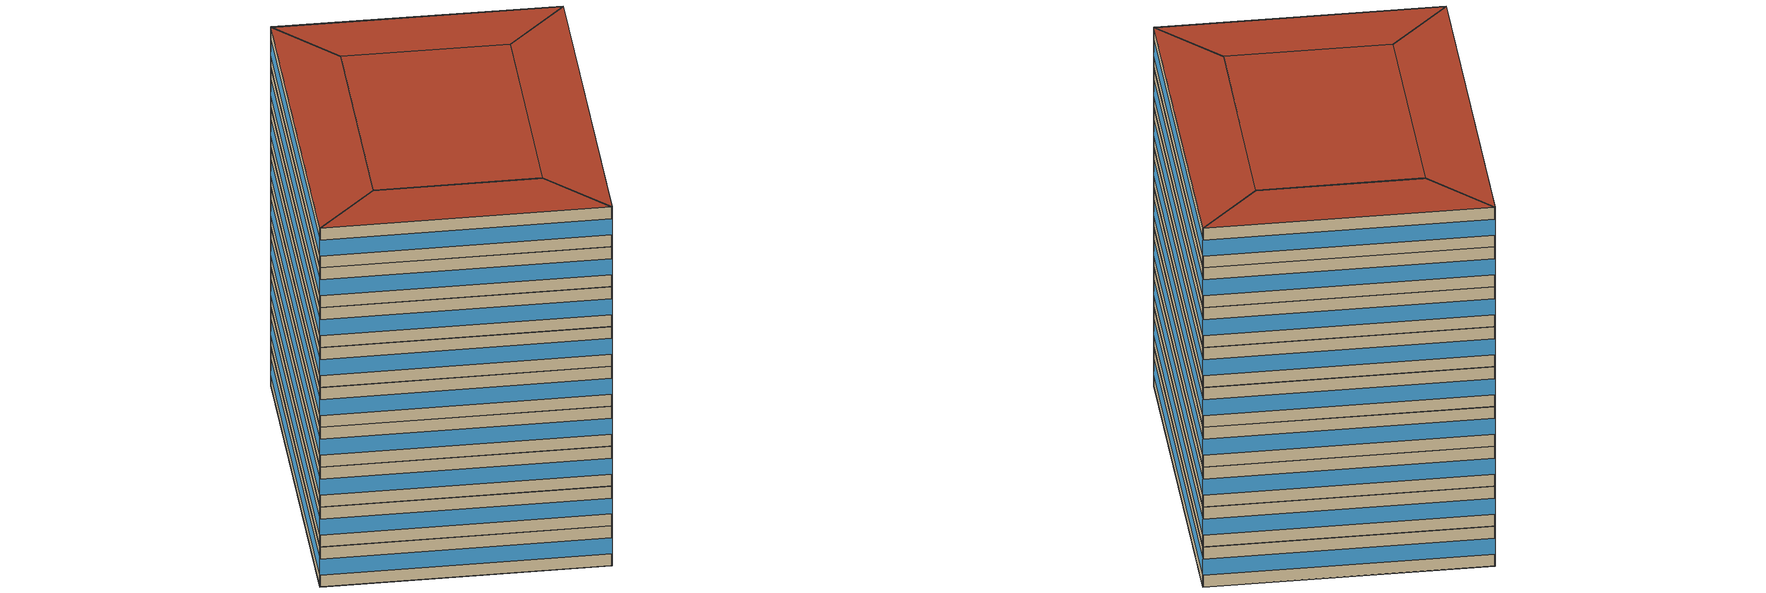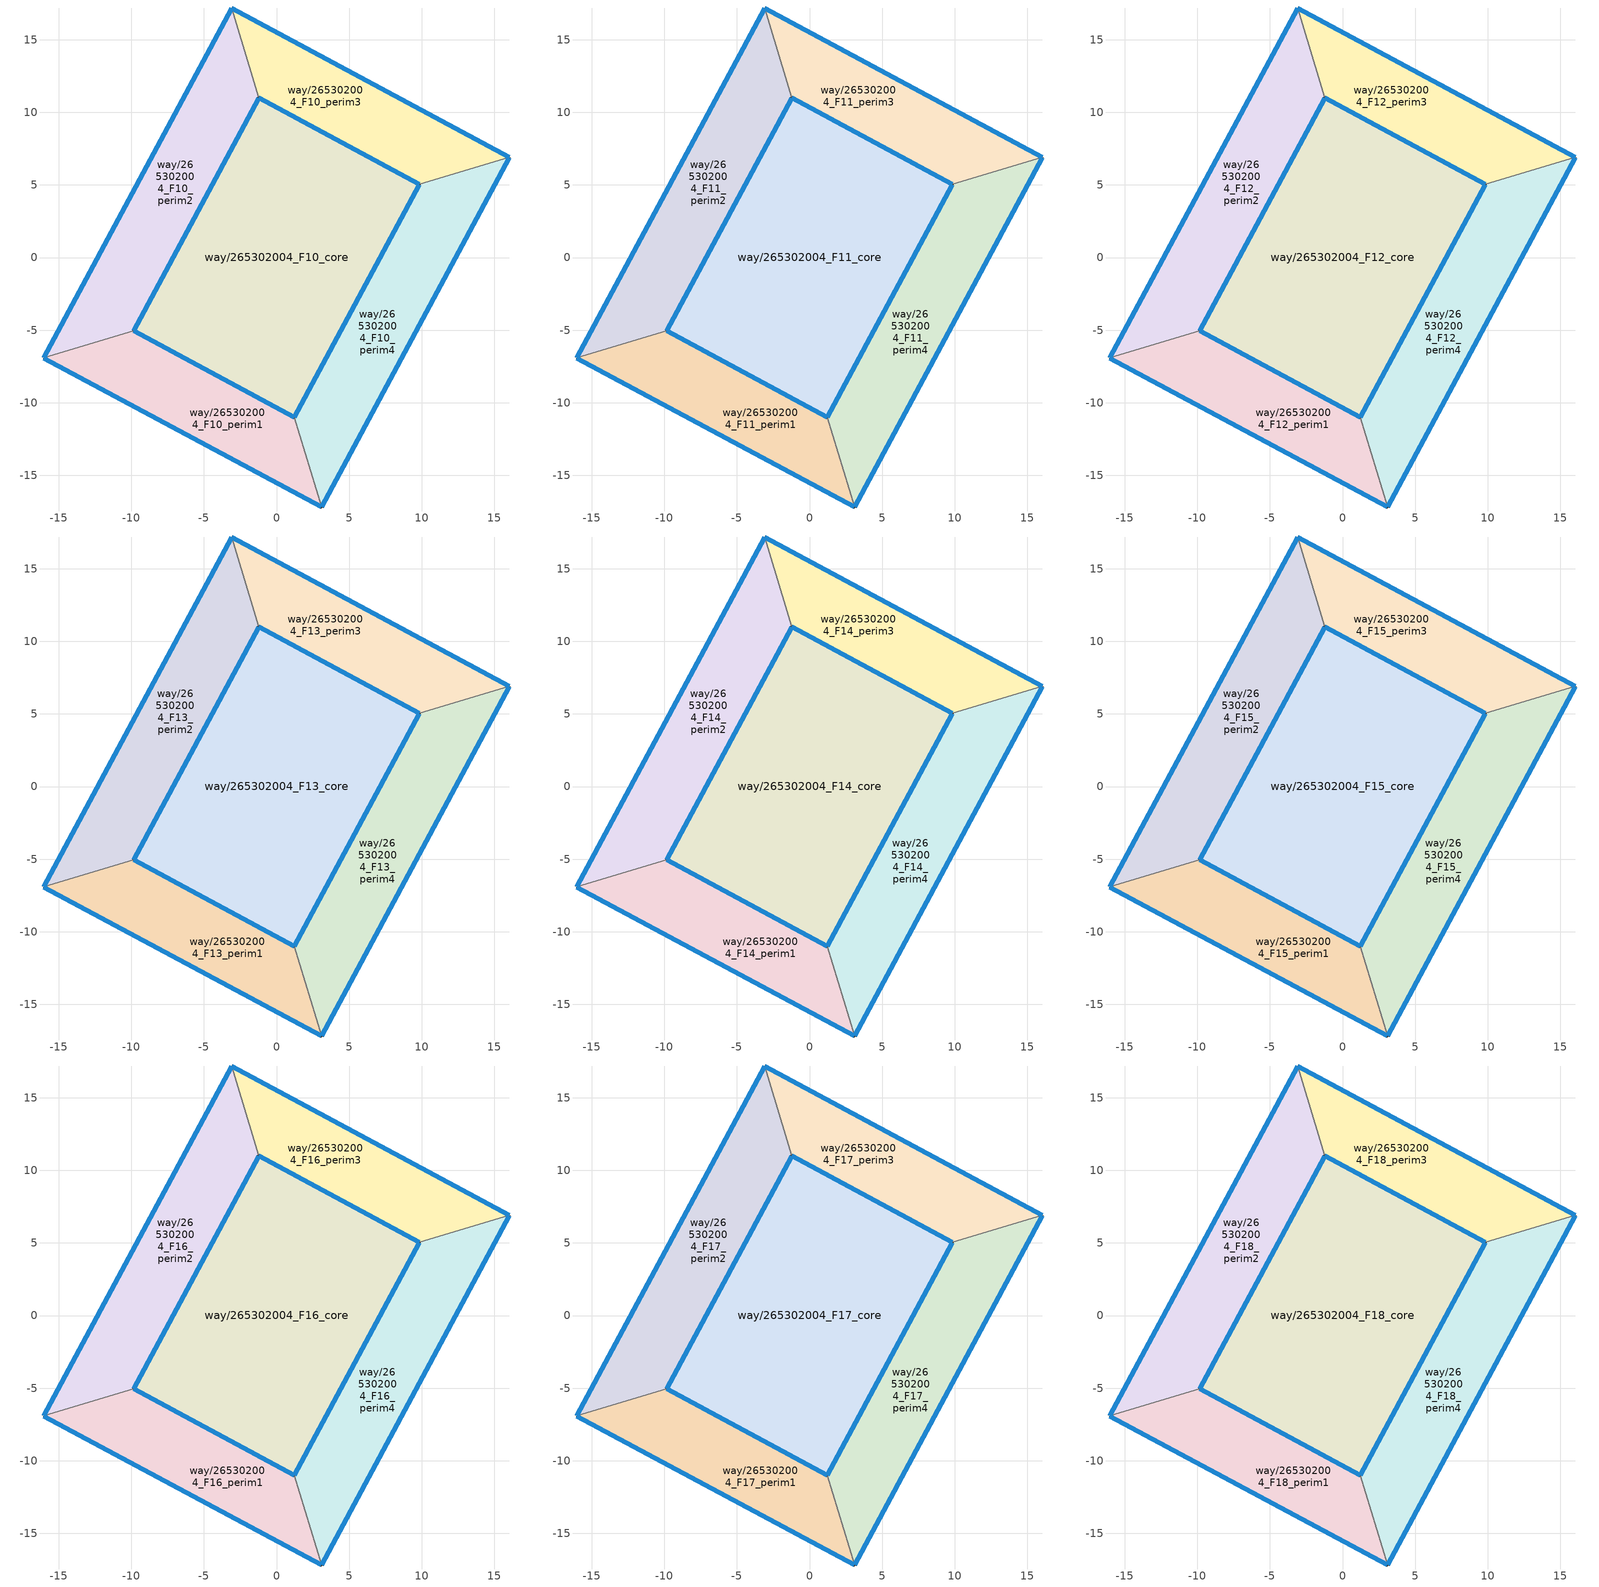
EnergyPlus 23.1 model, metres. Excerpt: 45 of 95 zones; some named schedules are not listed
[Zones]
way/265302004_F10_perim1
 floor to way/265302004_F9_perim1 (Floor_Construction): 3.1,-17.17 1.23,-10.99 -9.84,-5.05 -16.03,-6.91 z35
 wall outside (Wall_Construction): 3.1,-17.17 -16.03,-6.91 / -9.84,-5.05 1.23,-10.99 z35:38.5
 wall to way/265302004_F10_perim4 (Wall_Construction): 1.23,-10.99 3.1,-17.17 z35:38.5
 wall to way/265302004_F10_perim2 (Wall_Construction): -16.03,-6.91 -9.84,-5.05 z35:38.5
 window (Window_Construction): 3.09,-17.17 -16.02,-6.92 / -9.83,-5.05 1.23,-10.98 z36.05:37.45
way/265302004_F10_perim2
 floor to way/265302004_F9_perim2 (Floor_Construction): -9.84,-5.05 -1.23,10.99 -3.09,17.18 -16.03,-6.91 z35
 wall outside (Wall_Construction): -16.03,-6.91 -3.09,17.18 / -1.23,10.99 -9.84,-5.05 z35:38.5
 wall to way/265302004_F10_perim3 (Wall_Construction): -3.09,17.18 -1.23,10.99 z35:38.5
 window (Window_Construction): -16.02,-6.9 -3.1,17.17 / -1.23,10.98 -9.83,-5.04 z36.05:37.45
way/265302004_F10_perim3
 floor to way/265302004_F9_perim3 (Floor_Construction): 16.02,6.89 -3.09,17.18 -1.23,10.99 9.84,5.03 z35
 wall outside (Wall_Construction): -3.09,17.18 16.02,6.89 / 9.84,5.03 -1.23,10.99 z35:38.5
 wall to way/265302004_F10_perim4 (Wall_Construction): 16.02,6.89 9.84,5.03 z35:38.5
 window (Window_Construction): -3.08,17.18 16.01,6.9 / 9.83,5.04 -1.22,10.99 z36.05:37.45
way/265302004_F10_perim4
 floor to way/265302004_F9_perim4 (Floor_Construction): 3.1,-17.17 16.02,6.89 9.84,5.03 1.23,-10.99 z35
 wall outside (Wall_Construction): 16.02,6.89 3.1,-17.17 / 1.23,-10.99 9.84,5.03 z35:38.5
 window (Window_Construction): 16.02,6.88 3.1,-17.16 / 1.24,-10.98 9.83,5.02 z36.05:37.45
way/265302004_F10_core
 floor to way/265302004_F9_core (Floor_Construction): 9.84,5.03 1.23,-10.99 -9.84,-5.05 -1.23,10.99 z35
 wall outside (Wall_Construction): -9.84,-5.05 1.23,-10.99 9.84,5.03 -1.23,10.99 -9.84,-5.05 z35:38.5
 window (Window_Construction): -9.83,-5.05 1.23,-10.98 / -1.23,10.98 -9.83,-5.04 / 9.83,5.04 -1.22,10.99 / 1.24,-10.98 9.83,5.02 z36.05:37.45
way/265302004_F11_perim1
 floor to way/265302004_F10_perim1 (Floor_Construction): 3.1,-17.17 1.23,-10.99 -9.84,-5.05 -16.03,-6.91 z38.5
 wall outside (Wall_Construction): 3.1,-17.17 -16.03,-6.91 / -9.84,-5.05 1.23,-10.99 z38.5:42
 wall to way/265302004_F11_perim4 (Wall_Construction): 1.23,-10.99 3.1,-17.17 z38.5:42
 wall to way/265302004_F11_perim2 (Wall_Construction): -16.03,-6.91 -9.84,-5.05 z38.5:42
 window (Window_Construction): 3.09,-17.17 -16.02,-6.92 / -9.83,-5.05 1.23,-10.98 z39.55:40.95
way/265302004_F11_perim2
 floor to way/265302004_F10_perim2 (Floor_Construction): -9.84,-5.05 -1.23,10.99 -3.09,17.18 -16.03,-6.91 z38.5
 wall outside (Wall_Construction): -16.03,-6.91 -3.09,17.18 / -1.23,10.99 -9.84,-5.05 z38.5:42
 wall to way/265302004_F11_perim3 (Wall_Construction): -3.09,17.18 -1.23,10.99 z38.5:42
 window (Window_Construction): -16.02,-6.9 -3.1,17.17 / -1.23,10.98 -9.83,-5.04 z39.55:40.95
way/265302004_F11_perim3
 floor to way/265302004_F10_perim3 (Floor_Construction): 16.02,6.89 -3.09,17.18 -1.23,10.99 9.84,5.03 z38.5
 wall outside (Wall_Construction): -3.09,17.18 16.02,6.89 / 9.84,5.03 -1.23,10.99 z38.5:42
 wall to way/265302004_F11_perim4 (Wall_Construction): 16.02,6.89 9.84,5.03 z38.5:42
 window (Window_Construction): -3.08,17.18 16.01,6.9 / 9.83,5.04 -1.22,10.99 z39.55:40.95
way/265302004_F11_perim4
 floor to way/265302004_F10_perim4 (Floor_Construction): 3.1,-17.17 16.02,6.89 9.84,5.03 1.23,-10.99 z38.5
 wall outside (Wall_Construction): 16.02,6.89 3.1,-17.17 / 1.23,-10.99 9.84,5.03 z38.5:42
 window (Window_Construction): 16.02,6.88 3.1,-17.16 / 1.24,-10.98 9.83,5.02 z39.55:40.95
way/265302004_F11_core
 floor to way/265302004_F10_core (Floor_Construction): 9.84,5.03 1.23,-10.99 -9.84,-5.05 -1.23,10.99 z38.5
 wall outside (Wall_Construction): -9.84,-5.05 1.23,-10.99 9.84,5.03 -1.23,10.99 -9.84,-5.05 z38.5:42
 window (Window_Construction): -9.83,-5.05 1.23,-10.98 / -1.23,10.98 -9.83,-5.04 / 9.83,5.04 -1.22,10.99 / 1.24,-10.98 9.83,5.02 z39.55:40.95
way/265302004_F12_perim1
 floor to way/265302004_F11_perim1 (Floor_Construction): 3.1,-17.17 1.23,-10.99 -9.84,-5.05 -16.03,-6.91 z42
 wall outside (Wall_Construction): 3.1,-17.17 -16.03,-6.91 / -9.84,-5.05 1.23,-10.99 z42:45.5
 wall to way/265302004_F12_perim4 (Wall_Construction): 1.23,-10.99 3.1,-17.17 z42:45.5
 wall to way/265302004_F12_perim2 (Wall_Construction): -16.03,-6.91 -9.84,-5.05 z42:45.5
 window (Window_Construction): 3.09,-17.17 -16.02,-6.92 / -9.83,-5.05 1.23,-10.98 z43.05:44.45
way/265302004_F12_perim2
 floor to way/265302004_F11_perim2 (Floor_Construction): -9.84,-5.05 -1.23,10.99 -3.09,17.18 -16.03,-6.91 z42
 wall outside (Wall_Construction): -16.03,-6.91 -3.09,17.18 / -1.23,10.99 -9.84,-5.05 z42:45.5
 wall to way/265302004_F12_perim3 (Wall_Construction): -3.09,17.18 -1.23,10.99 z42:45.5
 window (Window_Construction): -16.02,-6.9 -3.1,17.17 / -1.23,10.98 -9.83,-5.04 z43.05:44.45
way/265302004_F12_perim3
 floor to way/265302004_F11_perim3 (Floor_Construction): 16.02,6.89 -3.09,17.18 -1.23,10.99 9.84,5.03 z42
 wall outside (Wall_Construction): -3.09,17.18 16.02,6.89 / 9.84,5.03 -1.23,10.99 z42:45.5
 wall to way/265302004_F12_perim4 (Wall_Construction): 16.02,6.89 9.84,5.03 z42:45.5
 window (Window_Construction): -3.08,17.18 16.01,6.9 / 9.83,5.04 -1.22,10.99 z43.05:44.45
way/265302004_F12_perim4
 floor to way/265302004_F11_perim4 (Floor_Construction): 3.1,-17.17 16.02,6.89 9.84,5.03 1.23,-10.99 z42
 wall outside (Wall_Construction): 16.02,6.89 3.1,-17.17 / 1.23,-10.99 9.84,5.03 z42:45.5
 window (Window_Construction): 16.02,6.88 3.1,-17.16 / 1.24,-10.98 9.83,5.02 z43.05:44.45
way/265302004_F12_core
 floor to way/265302004_F11_core (Floor_Construction): 9.84,5.03 1.23,-10.99 -9.84,-5.05 -1.23,10.99 z42
 wall outside (Wall_Construction): -9.84,-5.05 1.23,-10.99 9.84,5.03 -1.23,10.99 -9.84,-5.05 z42:45.5
 window (Window_Construction): -9.83,-5.05 1.23,-10.98 / -1.23,10.98 -9.83,-5.04 / 9.83,5.04 -1.22,10.99 / 1.24,-10.98 9.83,5.02 z43.05:44.45
way/265302004_F13_perim1
 floor to way/265302004_F12_perim1 (Floor_Construction): 3.1,-17.17 1.23,-10.99 -9.84,-5.05 -16.03,-6.91 z45.5
 wall outside (Wall_Construction): 3.1,-17.17 -16.03,-6.91 / -9.84,-5.05 1.23,-10.99 z45.5:49
 wall to way/265302004_F13_perim4 (Wall_Construction): 1.23,-10.99 3.1,-17.17 z45.5:49
 wall to way/265302004_F13_perim2 (Wall_Construction): -16.03,-6.91 -9.84,-5.05 z45.5:49
 window (Window_Construction): 3.09,-17.17 -16.02,-6.92 / -9.83,-5.05 1.23,-10.98 z46.55:47.95
way/265302004_F13_perim2
 floor to way/265302004_F12_perim2 (Floor_Construction): -9.84,-5.05 -1.23,10.99 -3.09,17.18 -16.03,-6.91 z45.5
 wall outside (Wall_Construction): -16.03,-6.91 -3.09,17.18 / -1.23,10.99 -9.84,-5.05 z45.5:49
 wall to way/265302004_F13_perim3 (Wall_Construction): -3.09,17.18 -1.23,10.99 z45.5:49
 window (Window_Construction): -16.02,-6.9 -3.1,17.17 / -1.23,10.98 -9.83,-5.04 z46.55:47.95
way/265302004_F13_perim3
 floor to way/265302004_F12_perim3 (Floor_Construction): 16.02,6.89 -3.09,17.18 -1.23,10.99 9.84,5.03 z45.5
 wall outside (Wall_Construction): -3.09,17.18 16.02,6.89 / 9.84,5.03 -1.23,10.99 z45.5:49
 wall to way/265302004_F13_perim4 (Wall_Construction): 16.02,6.89 9.84,5.03 z45.5:49
 window (Window_Construction): -3.08,17.18 16.01,6.9 / 9.83,5.04 -1.22,10.99 z46.55:47.95
way/265302004_F13_perim4
 floor to way/265302004_F12_perim4 (Floor_Construction): 3.1,-17.17 16.02,6.89 9.84,5.03 1.23,-10.99 z45.5
 wall outside (Wall_Construction): 16.02,6.89 3.1,-17.17 / 1.23,-10.99 9.84,5.03 z45.5:49
 window (Window_Construction): 16.02,6.88 3.1,-17.16 / 1.24,-10.98 9.83,5.02 z46.55:47.95
way/265302004_F13_core
 floor to way/265302004_F12_core (Floor_Construction): 9.84,5.03 1.23,-10.99 -9.84,-5.05 -1.23,10.99 z45.5
 wall outside (Wall_Construction): -9.84,-5.05 1.23,-10.99 9.84,5.03 -1.23,10.99 -9.84,-5.05 z45.5:49
 window (Window_Construction): -9.83,-5.05 1.23,-10.98 / -1.23,10.98 -9.83,-5.04 / 9.83,5.04 -1.22,10.99 / 1.24,-10.98 9.83,5.02 z46.55:47.95
way/265302004_F14_perim1
 floor to way/265302004_F13_perim1 (Floor_Construction): 3.1,-17.17 1.23,-10.99 -9.84,-5.05 -16.03,-6.91 z49
 wall outside (Wall_Construction): 3.1,-17.17 -16.03,-6.91 / -9.84,-5.05 1.23,-10.99 z49:52.5
 wall to way/265302004_F14_perim4 (Wall_Construction): 1.23,-10.99 3.1,-17.17 z49:52.5
 wall to way/265302004_F14_perim2 (Wall_Construction): -16.03,-6.91 -9.84,-5.05 z49:52.5
 window (Window_Construction): 3.09,-17.17 -16.02,-6.92 / -9.83,-5.05 1.23,-10.98 z50.05:51.45
way/265302004_F14_perim2
 floor to way/265302004_F13_perim2 (Floor_Construction): -9.84,-5.05 -1.23,10.99 -3.09,17.18 -16.03,-6.91 z49
 wall outside (Wall_Construction): -16.03,-6.91 -3.09,17.18 / -1.23,10.99 -9.84,-5.05 z49:52.5
 wall to way/265302004_F14_perim3 (Wall_Construction): -3.09,17.18 -1.23,10.99 z49:52.5
 window (Window_Construction): -16.02,-6.9 -3.1,17.17 / -1.23,10.98 -9.83,-5.04 z50.05:51.45
way/265302004_F14_perim3
 floor to way/265302004_F13_perim3 (Floor_Construction): 16.02,6.89 -3.09,17.18 -1.23,10.99 9.84,5.03 z49
 wall outside (Wall_Construction): -3.09,17.18 16.02,6.89 / 9.84,5.03 -1.23,10.99 z49:52.5
 wall to way/265302004_F14_perim4 (Wall_Construction): 16.02,6.89 9.84,5.03 z49:52.5
 window (Window_Construction): -3.08,17.18 16.01,6.9 / 9.83,5.04 -1.22,10.99 z50.05:51.45
way/265302004_F14_perim4
 floor to way/265302004_F13_perim4 (Floor_Construction): 3.1,-17.17 16.02,6.89 9.84,5.03 1.23,-10.99 z49
 wall outside (Wall_Construction): 16.02,6.89 3.1,-17.17 / 1.23,-10.99 9.84,5.03 z49:52.5
 window (Window_Construction): 16.02,6.88 3.1,-17.16 / 1.24,-10.98 9.83,5.02 z50.05:51.45
way/265302004_F14_core
 floor to way/265302004_F13_core (Floor_Construction): 9.84,5.03 1.23,-10.99 -9.84,-5.05 -1.23,10.99 z49
 wall outside (Wall_Construction): -9.84,-5.05 1.23,-10.99 9.84,5.03 -1.23,10.99 -9.84,-5.05 z49:52.5
 window (Window_Construction): -9.83,-5.05 1.23,-10.98 / -1.23,10.98 -9.83,-5.04 / 9.83,5.04 -1.22,10.99 / 1.24,-10.98 9.83,5.02 z50.05:51.45
way/265302004_F15_perim1
 floor to way/265302004_F14_perim1 (Floor_Construction): 3.1,-17.17 1.23,-10.99 -9.84,-5.05 -16.03,-6.91 z52.5
 wall outside (Wall_Construction): 3.1,-17.17 -16.03,-6.91 / -9.84,-5.05 1.23,-10.99 z52.5:56
 wall to way/265302004_F15_perim4 (Wall_Construction): 1.23,-10.99 3.1,-17.17 z52.5:56
 wall to way/265302004_F15_perim2 (Wall_Construction): -16.03,-6.91 -9.84,-5.05 z52.5:56
 window (Window_Construction): 3.09,-17.17 -16.02,-6.92 / -9.83,-5.05 1.23,-10.98 z53.55:54.95
way/265302004_F15_perim2
 floor to way/265302004_F14_perim2 (Floor_Construction): -9.84,-5.05 -1.23,10.99 -3.09,17.18 -16.03,-6.91 z52.5
 wall outside (Wall_Construction): -16.03,-6.91 -3.09,17.18 / -1.23,10.99 -9.84,-5.05 z52.5:56
 wall to way/265302004_F15_perim3 (Wall_Construction): -3.09,17.18 -1.23,10.99 z52.5:56
 window (Window_Construction): -16.02,-6.9 -3.1,17.17 / -1.23,10.98 -9.83,-5.04 z53.55:54.95
way/265302004_F15_perim3
 floor to way/265302004_F14_perim3 (Floor_Construction): 16.02,6.89 -3.09,17.18 -1.23,10.99 9.84,5.03 z52.5
 wall outside (Wall_Construction): -3.09,17.18 16.02,6.89 / 9.84,5.03 -1.23,10.99 z52.5:56
 wall to way/265302004_F15_perim4 (Wall_Construction): 16.02,6.89 9.84,5.03 z52.5:56
 window (Window_Construction): -3.08,17.18 16.01,6.9 / 9.83,5.04 -1.22,10.99 z53.55:54.95
way/265302004_F15_perim4
 floor to way/265302004_F14_perim4 (Floor_Construction): 3.1,-17.17 16.02,6.89 9.84,5.03 1.23,-10.99 z52.5
 wall outside (Wall_Construction): 16.02,6.89 3.1,-17.17 / 1.23,-10.99 9.84,5.03 z52.5:56
 window (Window_Construction): 16.02,6.88 3.1,-17.16 / 1.24,-10.98 9.83,5.02 z53.55:54.95
way/265302004_F15_core
 floor to way/265302004_F14_core (Floor_Construction): 9.84,5.03 1.23,-10.99 -9.84,-5.05 -1.23,10.99 z52.5
 wall outside (Wall_Construction): -9.84,-5.05 1.23,-10.99 9.84,5.03 -1.23,10.99 -9.84,-5.05 z52.5:56
 window (Window_Construction): -9.83,-5.05 1.23,-10.98 / -1.23,10.98 -9.83,-5.04 / 9.83,5.04 -1.22,10.99 / 1.24,-10.98 9.83,5.02 z53.55:54.95
way/265302004_F16_perim1
 floor to way/265302004_F15_perim1 (Floor_Construction): 3.1,-17.17 1.23,-10.99 -9.84,-5.05 -16.03,-6.91 z56
 wall outside (Wall_Construction): 3.1,-17.17 -16.03,-6.91 / -9.84,-5.05 1.23,-10.99 z56:59.5
 wall to way/265302004_F16_perim4 (Wall_Construction): 1.23,-10.99 3.1,-17.17 z56:59.5
 wall to way/265302004_F16_perim2 (Wall_Construction): -16.03,-6.91 -9.84,-5.05 z56:59.5
 window (Window_Construction): 3.09,-17.17 -16.02,-6.92 / -9.83,-5.05 1.23,-10.98 z57.05:58.45
way/265302004_F16_perim2
 floor to way/265302004_F15_perim2 (Floor_Construction): -9.84,-5.05 -1.23,10.99 -3.09,17.18 -16.03,-6.91 z56
 wall outside (Wall_Construction): -16.03,-6.91 -3.09,17.18 / -1.23,10.99 -9.84,-5.05 z56:59.5
 wall to way/265302004_F16_perim3 (Wall_Construction): -3.09,17.18 -1.23,10.99 z56:59.5
 window (Window_Construction): -16.02,-6.9 -3.1,17.17 / -1.23,10.98 -9.83,-5.04 z57.05:58.45
way/265302004_F16_perim3
 floor to way/265302004_F15_perim3 (Floor_Construction): 16.02,6.89 -3.09,17.18 -1.23,10.99 9.84,5.03 z56
 wall outside (Wall_Construction): -3.09,17.18 16.02,6.89 / 9.84,5.03 -1.23,10.99 z56:59.5
 wall to way/265302004_F16_perim4 (Wall_Construction): 16.02,6.89 9.84,5.03 z56:59.5
 window (Window_Construction): -3.08,17.18 16.01,6.9 / 9.83,5.04 -1.22,10.99 z57.05:58.45
way/265302004_F16_perim4
 floor to way/265302004_F15_perim4 (Floor_Construction): 3.1,-17.17 16.02,6.89 9.84,5.03 1.23,-10.99 z56
 wall outside (Wall_Construction): 16.02,6.89 3.1,-17.17 / 1.23,-10.99 9.84,5.03 z56:59.5
 window (Window_Construction): 16.02,6.88 3.1,-17.16 / 1.24,-10.98 9.83,5.02 z57.05:58.45
way/265302004_F16_core
 floor to way/265302004_F15_core (Floor_Construction): 9.84,5.03 1.23,-10.99 -9.84,-5.05 -1.23,10.99 z56
 wall outside (Wall_Construction): -9.84,-5.05 1.23,-10.99 9.84,5.03 -1.23,10.99 -9.84,-5.05 z56:59.5
 window (Window_Construction): -9.83,-5.05 1.23,-10.98 / -1.23,10.98 -9.83,-5.04 / 9.83,5.04 -1.22,10.99 / 1.24,-10.98 9.83,5.02 z57.05:58.45
way/265302004_F17_perim1
 floor to way/265302004_F16_perim1 (Floor_Construction): 3.1,-17.17 1.23,-10.99 -9.84,-5.05 -16.03,-6.91 z59.5
 wall outside (Wall_Construction): 3.1,-17.17 -16.03,-6.91 / -9.84,-5.05 1.23,-10.99 z59.5:63
 wall to way/265302004_F17_perim4 (Wall_Construction): 1.23,-10.99 3.1,-17.17 z59.5:63
 wall to way/265302004_F17_perim2 (Wall_Construction): -16.03,-6.91 -9.84,-5.05 z59.5:63
 window (Window_Construction): 3.09,-17.17 -16.02,-6.92 / -9.83,-5.05 1.23,-10.98 z60.55:61.95
way/265302004_F17_perim2
 floor to way/265302004_F16_perim2 (Floor_Construction): -9.84,-5.05 -1.23,10.99 -3.09,17.18 -16.03,-6.91 z59.5
 wall outside (Wall_Construction): -16.03,-6.91 -3.09,17.18 / -1.23,10.99 -9.84,-5.05 z59.5:63
 wall to way/265302004_F17_perim3 (Wall_Construction): -3.09,17.18 -1.23,10.99 z59.5:63
 window (Window_Construction): -16.02,-6.9 -3.1,17.17 / -1.23,10.98 -9.83,-5.04 z60.55:61.95
way/265302004_F17_perim3
 floor to way/265302004_F16_perim3 (Floor_Construction): 16.02,6.89 -3.09,17.18 -1.23,10.99 9.84,5.03 z59.5
 wall outside (Wall_Construction): -3.09,17.18 16.02,6.89 / 9.84,5.03 -1.23,10.99 z59.5:63
 wall to way/265302004_F17_perim4 (Wall_Construction): 16.02,6.89 9.84,5.03 z59.5:63
 window (Window_Construction): -3.08,17.18 16.01,6.9 / 9.83,5.04 -1.22,10.99 z60.55:61.95
way/265302004_F17_perim4
 floor to way/265302004_F16_perim4 (Floor_Construction): 3.1,-17.17 16.02,6.89 9.84,5.03 1.23,-10.99 z59.5
 wall outside (Wall_Construction): 16.02,6.89 3.1,-17.17 / 1.23,-10.99 9.84,5.03 z59.5:63
 window (Window_Construction): 16.02,6.88 3.1,-17.16 / 1.24,-10.98 9.83,5.02 z60.55:61.95
way/265302004_F17_core
 floor to way/265302004_F16_core (Floor_Construction): 9.84,5.03 1.23,-10.99 -9.84,-5.05 -1.23,10.99 z59.5
 wall outside (Wall_Construction): -9.84,-5.05 1.23,-10.99 9.84,5.03 -1.23,10.99 -9.84,-5.05 z59.5:63
 window (Window_Construction): -9.83,-5.05 1.23,-10.98 / -1.23,10.98 -9.83,-5.04 / 9.83,5.04 -1.22,10.99 / 1.24,-10.98 9.83,5.02 z60.55:61.95
way/265302004_F18_perim1
 floor to way/265302004_F17_perim1 (Floor_Construction): 3.1,-17.17 1.23,-10.99 -9.84,-5.05 -16.03,-6.91 z63
 wall outside (Wall_Construction): 3.1,-17.17 -16.03,-6.91 / -9.84,-5.05 1.23,-10.99 z63:66.5
 wall to way/265302004_F18_perim4 (Wall_Construction): 1.23,-10.99 3.1,-17.17 z63:66.5
 wall to way/265302004_F18_perim2 (Wall_Construction): -16.03,-6.91 -9.84,-5.05 z63:66.5
 window (Window_Construction): 3.09,-17.17 -16.02,-6.92 / -9.83,-5.05 1.23,-10.98 z64.05:65.45
 roof outside (Roof_Construction): 1.23,-10.99 3.1,-17.17 -16.03,-6.91 -9.84,-5.05 z66.5
way/265302004_F18_perim2
 floor to way/265302004_F17_perim2 (Floor_Construction): -9.84,-5.05 -1.23,10.99 -3.09,17.18 -16.03,-6.91 z63
 wall outside (Wall_Construction): -16.03,-6.91 -3.09,17.18 / -1.23,10.99 -9.84,-5.05 z63:66.5
 wall to way/265302004_F18_perim3 (Wall_Construction): -3.09,17.18 -1.23,10.99 z63:66.5
 window (Window_Construction): -16.02,-6.9 -3.1,17.17 / -1.23,10.98 -9.83,-5.04 z64.05:65.45
 roof outside (Roof_Construction): -3.09,17.18 -1.23,10.99 -9.84,-5.05 -16.03,-6.91 z66.5
way/265302004_F18_perim3
 floor to way/265302004_F17_perim3 (Floor_Construction): 16.02,6.89 -3.09,17.18 -1.23,10.99 9.84,5.03 z63
 wall outside (Wall_Construction): -3.09,17.18 16.02,6.89 / 9.84,5.03 -1.23,10.99 z63:66.5
 wall to way/265302004_F18_perim4 (Wall_Construction): 16.02,6.89 9.84,5.03 z63:66.5
 window (Window_Construction): -3.08,17.18 16.01,6.9 / 9.83,5.04 -1.22,10.99 z64.05:65.45
 roof outside (Roof_Construction): 16.02,6.89 9.84,5.03 -1.23,10.99 -3.09,17.18 z66.5
way/265302004_F18_perim4
 floor to way/265302004_F17_perim4 (Floor_Construction): 3.1,-17.17 16.02,6.89 9.84,5.03 1.23,-10.99 z63
 wall outside (Wall_Construction): 16.02,6.89 3.1,-17.17 / 1.23,-10.99 9.84,5.03 z63:66.5
 window (Window_Construction): 16.02,6.88 3.1,-17.16 / 1.24,-10.98 9.83,5.02 z64.05:65.45
 roof outside (Roof_Construction): 16.02,6.89 3.1,-17.17 1.23,-10.99 9.84,5.03 z66.5
way/265302004_F18_core
 floor to way/265302004_F17_core (Floor_Construction): 9.84,5.03 1.23,-10.99 -9.84,-5.05 -1.23,10.99 z63
 wall outside (Wall_Construction): -9.84,-5.05 1.23,-10.99 9.84,5.03 -1.23,10.99 -9.84,-5.05 z63:66.5
 window (Window_Construction): -9.83,-5.05 1.23,-10.98 / -1.23,10.98 -9.83,-5.04 / 9.83,5.04 -1.22,10.99 / 1.24,-10.98 9.83,5.02 z64.05:65.45
 roof outside (Roof_Construction): 1.23,-10.99 9.84,5.03 -1.23,10.99 -9.84,-5.05 z66.5
[Building]
OpenUBEM_Building: North Axis=0; Terrain=City; Solar Distribution=FullExterior
[Site:Location]
New.York-Central.Park.Obs-Belvedere.Castle: Latitude=40.77889; Longitude=-73.9692; Time Zone=-5; Elevation=48
[SizingPeriod:WeatherFileDays]
AnnualSizingPeriod: Begin Month=1; Begin Day of Month=1; End Month=12; End Day of Month=31; Day of Week for Start Day=Monday; Use Weather File Daylight Saving Period=No; Use Weather File Rain and Snow Indicators=No
[SITE:WATERMAINSTEMPERATURE]
Calculation Method=CorrelationFromWeatherFile
[MATERIAL:NOMASS] Roughness=MediumRough; Thermal Absorptance=0.9; Solar Absorptance=0.7; Visible Absorptance=0.7
Name | Thermal Resistance
Roof_Assembly | 3.43643
Wall_Assembly | 1.05708
Floor_Assembly | 1.9305
[WINDOWMATERIAL:SIMPLEGLAZINGSYSTEM]
Window_Material: UFactor=3.27; Solar Heat Gain Coefficient=0.36; Visible Transmittance=0.6
[CONSTRUCTION]
Roof_Construction: Roof_Assembly
Wall_Construction: Wall_Assembly
Floor_Construction: Floor_Assembly
Window_Construction: Window_Material
[ZONE] Type=1; Multiplier=1; Ceiling Height=autocalculate; Volume=autocalculate; Floor Area=autocalculate; Part of Total Floor Area=Yes
way/265302004_F10_perim1; way/265302004_F11_perim1; way/265302004_F12_perim1; way/265302004_F13_perim1; way/265302004_F14_perim1; way/265302004_F15_perim1; way/265302004_F16_perim1; way/265302004_F17_perim1; way/265302004_F18_perim1; way/265302004_F10_perim2; way/265302004_F11_perim2; way/265302004_F12_perim2; way/265302004_F13_perim2; way/265302004_F14_perim2; way/265302004_F15_perim2; way/265302004_F16_perim2; way/265302004_F17_perim2; way/265302004_F18_perim2; way/265302004_F10_perim3; way/265302004_F11_perim3; way/265302004_F12_perim3; way/265302004_F13_perim3; way/265302004_F14_perim3; way/265302004_F15_perim3; way/265302004_F16_perim3; way/265302004_F17_perim3; way/265302004_F18_perim3; way/265302004_F10_perim4; way/265302004_F11_perim4; way/265302004_F12_perim4; way/265302004_F13_perim4; way/265302004_F14_perim4; way/265302004_F15_perim4; way/265302004_F16_perim4; way/265302004_F17_perim4; way/265302004_F18_perim4; way/265302004_F10_core; way/265302004_F11_core; way/265302004_F12_core; way/265302004_F13_core; way/265302004_F14_core; way/265302004_F15_core; way/265302004_F16_core; way/265302004_F17_core; way/265302004_F18_core
[PEOPLE] Number of People Schedule=Occupancy_Schedule_LargeOffice; Number of People Calculation Method=People/Area; People per Floor Area=0.0538213; Fraction Radiant=0.3; Sensible Heat Fraction=autocalculate; Activity Level Schedule=Activity_Level; Carbon Dioxide Generation Rate=3.82e-08; Enable ASHRAE 55 Comfort Warnings=No; Mean Radiant Temperature Calculation Type=ZoneAveraged; Clothing Insulation Calculation Method=ClothingInsulationSchedule; Cold Stress Temperature Threshold=15.56; Heat Stress Temperature Threshold=30
Name | Zone or ZoneList or Space or SpaceList
People_way/265302004_F10_core | way/265302004_F10_core
People_way/265302004_F11_core | way/265302004_F11_core
People_way/265302004_F12_core | way/265302004_F12_core
People_way/265302004_F13_core | way/265302004_F13_core
People_way/265302004_F14_core | way/265302004_F14_core
People_way/265302004_F15_core | way/265302004_F15_core
People_way/265302004_F16_core | way/265302004_F16_core
People_way/265302004_F17_core | way/265302004_F17_core
People_way/265302004_F18_core | way/265302004_F18_core
People_way/265302004_F10_perim1 | way/265302004_F10_perim1
People_way/265302004_F11_perim1 | way/265302004_F11_perim1
People_way/265302004_F12_perim1 | way/265302004_F12_perim1
People_way/265302004_F13_perim1 | way/265302004_F13_perim1
People_way/265302004_F14_perim1 | way/265302004_F14_perim1
People_way/265302004_F15_perim1 | way/265302004_F15_perim1
People_way/265302004_F16_perim1 | way/265302004_F16_perim1
People_way/265302004_F17_perim1 | way/265302004_F17_perim1
People_way/265302004_F18_perim1 | way/265302004_F18_perim1
People_way/265302004_F10_perim2 | way/265302004_F10_perim2
People_way/265302004_F11_perim2 | way/265302004_F11_perim2
People_way/265302004_F12_perim2 | way/265302004_F12_perim2
People_way/265302004_F13_perim2 | way/265302004_F13_perim2
People_way/265302004_F14_perim2 | way/265302004_F14_perim2
People_way/265302004_F15_perim2 | way/265302004_F15_perim2
People_way/265302004_F16_perim2 | way/265302004_F16_perim2
People_way/265302004_F17_perim2 | way/265302004_F17_perim2
People_way/265302004_F18_perim2 | way/265302004_F18_perim2
People_way/265302004_F10_perim3 | way/265302004_F10_perim3
People_way/265302004_F11_perim3 | way/265302004_F11_perim3
People_way/265302004_F12_perim3 | way/265302004_F12_perim3
People_way/265302004_F13_perim3 | way/265302004_F13_perim3
People_way/265302004_F14_perim3 | way/265302004_F14_perim3
People_way/265302004_F15_perim3 | way/265302004_F15_perim3
People_way/265302004_F16_perim3 | way/265302004_F16_perim3
People_way/265302004_F17_perim3 | way/265302004_F17_perim3
People_way/265302004_F18_perim3 | way/265302004_F18_perim3
People_way/265302004_F10_perim4 | way/265302004_F10_perim4
People_way/265302004_F11_perim4 | way/265302004_F11_perim4
People_way/265302004_F12_perim4 | way/265302004_F12_perim4
People_way/265302004_F13_perim4 | way/265302004_F13_perim4
People_way/265302004_F14_perim4 | way/265302004_F14_perim4
People_way/265302004_F15_perim4 | way/265302004_F15_perim4
People_way/265302004_F16_perim4 | way/265302004_F16_perim4
People_way/265302004_F17_perim4 | way/265302004_F17_perim4
People_way/265302004_F18_perim4 | way/265302004_F18_perim4
[LIGHTS] Schedule=Lighting_Schedule_LargeOffice; Design Level Calculation Method=Watts/Area; Watts per Zone Floor Area=10.76; Return Air Fraction=0; Fraction Radiant=0.42; Fraction Visible=0; Fraction Replaceable=1; EndUse Subcategory=General; Return Air Fraction Calculated from Plenum Temperature=No; Return Air Fraction Function of Plenum Temperature Coefficient 1=0; Return Air Fraction Function of Plenum Temperature Coefficient 2=0
Name | Zone or ZoneList or Space or SpaceList
Lights_way/265302004_F10_core | way/265302004_F10_core
Lights_way/265302004_F11_core | way/265302004_F11_core
Lights_way/265302004_F12_core | way/265302004_F12_core
Lights_way/265302004_F13_core | way/265302004_F13_core
Lights_way/265302004_F14_core | way/265302004_F14_core
Lights_way/265302004_F15_core | way/265302004_F15_core
Lights_way/265302004_F16_core | way/265302004_F16_core
Lights_way/265302004_F17_core | way/265302004_F17_core
Lights_way/265302004_F18_core | way/265302004_F18_core
Lights_way/265302004_F10_perim1 | way/265302004_F10_perim1
Lights_way/265302004_F11_perim1 | way/265302004_F11_perim1
Lights_way/265302004_F12_perim1 | way/265302004_F12_perim1
Lights_way/265302004_F13_perim1 | way/265302004_F13_perim1
Lights_way/265302004_F14_perim1 | way/265302004_F14_perim1
Lights_way/265302004_F15_perim1 | way/265302004_F15_perim1
Lights_way/265302004_F16_perim1 | way/265302004_F16_perim1
Lights_way/265302004_F17_perim1 | way/265302004_F17_perim1
Lights_way/265302004_F18_perim1 | way/265302004_F18_perim1
Lights_way/265302004_F10_perim2 | way/265302004_F10_perim2
Lights_way/265302004_F11_perim2 | way/265302004_F11_perim2
Lights_way/265302004_F12_perim2 | way/265302004_F12_perim2
Lights_way/265302004_F13_perim2 | way/265302004_F13_perim2
Lights_way/265302004_F14_perim2 | way/265302004_F14_perim2
Lights_way/265302004_F15_perim2 | way/265302004_F15_perim2
Lights_way/265302004_F16_perim2 | way/265302004_F16_perim2
Lights_way/265302004_F17_perim2 | way/265302004_F17_perim2
Lights_way/265302004_F18_perim2 | way/265302004_F18_perim2
Lights_way/265302004_F10_perim3 | way/265302004_F10_perim3
Lights_way/265302004_F11_perim3 | way/265302004_F11_perim3
Lights_way/265302004_F12_perim3 | way/265302004_F12_perim3
Lights_way/265302004_F13_perim3 | way/265302004_F13_perim3
Lights_way/265302004_F14_perim3 | way/265302004_F14_perim3
Lights_way/265302004_F15_perim3 | way/265302004_F15_perim3
Lights_way/265302004_F16_perim3 | way/265302004_F16_perim3
Lights_way/265302004_F17_perim3 | way/265302004_F17_perim3
Lights_way/265302004_F18_perim3 | way/265302004_F18_perim3
Lights_way/265302004_F10_perim4 | way/265302004_F10_perim4
Lights_way/265302004_F11_perim4 | way/265302004_F11_perim4
Lights_way/265302004_F12_perim4 | way/265302004_F12_perim4
Lights_way/265302004_F13_perim4 | way/265302004_F13_perim4
Lights_way/265302004_F14_perim4 | way/265302004_F14_perim4
Lights_way/265302004_F15_perim4 | way/265302004_F15_perim4
Lights_way/265302004_F16_perim4 | way/265302004_F16_perim4
Lights_way/265302004_F17_perim4 | way/265302004_F17_perim4
Lights_way/265302004_F18_perim4 | way/265302004_F18_perim4
[ELECTRICEQUIPMENT] Schedule=Equipment_Schedule_LargeOffice; Design Level Calculation Method=Watts/Area; Watts per Zone Floor Area=10.76; Fraction Latent=0; Fraction Radiant=0.5; Fraction Lost=0; EndUse Subcategory=General
Name | Zone or ZoneList or Space or SpaceList
Equipment_way/265302004_F10_core | way/265302004_F10_core
Equipment_way/265302004_F11_core | way/265302004_F11_core
Equipment_way/265302004_F12_core | way/265302004_F12_core
Equipment_way/265302004_F13_core | way/265302004_F13_core
Equipment_way/265302004_F14_core | way/265302004_F14_core
Equipment_way/265302004_F15_core | way/265302004_F15_core
Equipment_way/265302004_F16_core | way/265302004_F16_core
Equipment_way/265302004_F17_core | way/265302004_F17_core
Equipment_way/265302004_F18_core | way/265302004_F18_core
Equipment_way/265302004_F10_perim1 | way/265302004_F10_perim1
Equipment_way/265302004_F11_perim1 | way/265302004_F11_perim1
Equipment_way/265302004_F12_perim1 | way/265302004_F12_perim1
Equipment_way/265302004_F13_perim1 | way/265302004_F13_perim1
Equipment_way/265302004_F14_perim1 | way/265302004_F14_perim1
Equipment_way/265302004_F15_perim1 | way/265302004_F15_perim1
Equipment_way/265302004_F16_perim1 | way/265302004_F16_perim1
Equipment_way/265302004_F17_perim1 | way/265302004_F17_perim1
Equipment_way/265302004_F18_perim1 | way/265302004_F18_perim1
Equipment_way/265302004_F10_perim2 | way/265302004_F10_perim2
Equipment_way/265302004_F11_perim2 | way/265302004_F11_perim2
Equipment_way/265302004_F12_perim2 | way/265302004_F12_perim2
Equipment_way/265302004_F13_perim2 | way/265302004_F13_perim2
Equipment_way/265302004_F14_perim2 | way/265302004_F14_perim2
Equipment_way/265302004_F15_perim2 | way/265302004_F15_perim2
Equipment_way/265302004_F16_perim2 | way/265302004_F16_perim2
Equipment_way/265302004_F17_perim2 | way/265302004_F17_perim2
Equipment_way/265302004_F18_perim2 | way/265302004_F18_perim2
Equipment_way/265302004_F10_perim3 | way/265302004_F10_perim3
Equipment_way/265302004_F11_perim3 | way/265302004_F11_perim3
Equipment_way/265302004_F12_perim3 | way/265302004_F12_perim3
Equipment_way/265302004_F13_perim3 | way/265302004_F13_perim3
Equipment_way/265302004_F14_perim3 | way/265302004_F14_perim3
Equipment_way/265302004_F15_perim3 | way/265302004_F15_perim3
Equipment_way/265302004_F16_perim3 | way/265302004_F16_perim3
Equipment_way/265302004_F17_perim3 | way/265302004_F17_perim3
Equipment_way/265302004_F18_perim3 | way/265302004_F18_perim3
Equipment_way/265302004_F10_perim4 | way/265302004_F10_perim4
Equipment_way/265302004_F11_perim4 | way/265302004_F11_perim4
Equipment_way/265302004_F12_perim4 | way/265302004_F12_perim4
Equipment_way/265302004_F13_perim4 | way/265302004_F13_perim4
Equipment_way/265302004_F14_perim4 | way/265302004_F14_perim4
Equipment_way/265302004_F15_perim4 | way/265302004_F15_perim4
Equipment_way/265302004_F16_perim4 | way/265302004_F16_perim4
Equipment_way/265302004_F17_perim4 | way/265302004_F17_perim4
Equipment_way/265302004_F18_perim4 | way/265302004_F18_perim4
[ZONEINFILTRATION:DESIGNFLOWRATE] Schedule=Infiltration_Schedule_LargeOffice; Design Flow Rate Calculation Method=Flow/ExteriorWallArea; Flow Rate per Exterior Surface Area=0.000285; Constant Term Coefficient=1; Temperature Term Coefficient=0; Velocity Term Coefficient=0; Velocity Squared Term Coefficient=0
Name | Zone or ZoneList or Space or SpaceList
Infiltration_way/265302004_F10_core | way/265302004_F10_core
Infiltration_way/265302004_F11_core | way/265302004_F11_core
Infiltration_way/265302004_F12_core | way/265302004_F12_core
Infiltration_way/265302004_F13_core | way/265302004_F13_core
Infiltration_way/265302004_F14_core | way/265302004_F14_core
Infiltration_way/265302004_F15_core | way/265302004_F15_core
Infiltration_way/265302004_F16_core | way/265302004_F16_core
Infiltration_way/265302004_F17_core | way/265302004_F17_core
Infiltration_way/265302004_F18_core | way/265302004_F18_core
Infiltration_way/265302004_F10_perim1 | way/265302004_F10_perim1
Infiltration_way/265302004_F11_perim1 | way/265302004_F11_perim1
Infiltration_way/265302004_F12_perim1 | way/265302004_F12_perim1
Infiltration_way/265302004_F13_perim1 | way/265302004_F13_perim1
Infiltration_way/265302004_F14_perim1 | way/265302004_F14_perim1
Infiltration_way/265302004_F15_perim1 | way/265302004_F15_perim1
Infiltration_way/265302004_F16_perim1 | way/265302004_F16_perim1
Infiltration_way/265302004_F17_perim1 | way/265302004_F17_perim1
Infiltration_way/265302004_F18_perim1 | way/265302004_F18_perim1
Infiltration_way/265302004_F10_perim2 | way/265302004_F10_perim2
Infiltration_way/265302004_F11_perim2 | way/265302004_F11_perim2
Infiltration_way/265302004_F12_perim2 | way/265302004_F12_perim2
Infiltration_way/265302004_F13_perim2 | way/265302004_F13_perim2
Infiltration_way/265302004_F14_perim2 | way/265302004_F14_perim2
Infiltration_way/265302004_F15_perim2 | way/265302004_F15_perim2
Infiltration_way/265302004_F16_perim2 | way/265302004_F16_perim2
Infiltration_way/265302004_F17_perim2 | way/265302004_F17_perim2
Infiltration_way/265302004_F18_perim2 | way/265302004_F18_perim2
Infiltration_way/265302004_F10_perim3 | way/265302004_F10_perim3
Infiltration_way/265302004_F11_perim3 | way/265302004_F11_perim3
Infiltration_way/265302004_F12_perim3 | way/265302004_F12_perim3
Infiltration_way/265302004_F13_perim3 | way/265302004_F13_perim3
Infiltration_way/265302004_F14_perim3 | way/265302004_F14_perim3
Infiltration_way/265302004_F15_perim3 | way/265302004_F15_perim3
Infiltration_way/265302004_F16_perim3 | way/265302004_F16_perim3
Infiltration_way/265302004_F17_perim3 | way/265302004_F17_perim3
Infiltration_way/265302004_F18_perim3 | way/265302004_F18_perim3
Infiltration_way/265302004_F10_perim4 | way/265302004_F10_perim4
Infiltration_way/265302004_F11_perim4 | way/265302004_F11_perim4
Infiltration_way/265302004_F12_perim4 | way/265302004_F12_perim4
Infiltration_way/265302004_F13_perim4 | way/265302004_F13_perim4
Infiltration_way/265302004_F14_perim4 | way/265302004_F14_perim4
Infiltration_way/265302004_F15_perim4 | way/265302004_F15_perim4
Infiltration_way/265302004_F16_perim4 | way/265302004_F16_perim4
Infiltration_way/265302004_F17_perim4 | way/265302004_F17_perim4
Infiltration_way/265302004_F18_perim4 | way/265302004_F18_perim4
[HVACTEMPLATE:THERMOSTAT] Heating Setpoint Schedule=Heating_Setpoint_LargeOffice; Cooling Setpoint Schedule=Cooling_Setpoint_LargeOffice
way/265302004_F15_perim1_Thermostat; way/265302004_F16_perim1_Thermostat; way/265302004_F17_perim1_Thermostat; way/265302004_F18_perim1_Thermostat; way/265302004_F0_perim2_Thermostat; way/265302004_F1_perim2_Thermostat; way/265302004_F2_perim2_Thermostat; way/265302004_F3_perim2_Thermostat; way/265302004_F4_perim2_Thermostat; way/265302004_F5_perim2_Thermostat; way/265302004_F6_perim2_Thermostat; way/265302004_F7_perim2_Thermostat; way/265302004_F8_perim2_Thermostat; way/265302004_F9_perim2_Thermostat; way/265302004_F10_perim2_Thermostat; way/265302004_F11_perim2_Thermostat; way/265302004_F12_perim2_Thermostat; way/265302004_F13_perim2_Thermostat; way/265302004_F14_perim2_Thermostat; way/265302004_F15_perim2_Thermostat; way/265302004_F16_perim2_Thermostat; way/265302004_F17_perim2_Thermostat; way/265302004_F18_perim2_Thermostat; way/265302004_F0_perim3_Thermostat; way/265302004_F1_perim3_Thermostat; way/265302004_F2_perim3_Thermostat; way/265302004_F3_perim3_Thermostat; way/265302004_F4_perim3_Thermostat; way/265302004_F5_perim3_Thermostat; way/265302004_F6_perim3_Thermostat; way/265302004_F7_perim3_Thermostat; way/265302004_F8_perim3_Thermostat; way/265302004_F9_perim3_Thermostat; way/265302004_F10_perim3_Thermostat; way/265302004_F11_perim3_Thermostat; way/265302004_F12_perim3_Thermostat; way/265302004_F13_perim3_Thermostat; way/265302004_F14_perim3_Thermostat; way/265302004_F15_perim3_Thermostat; way/265302004_F16_perim3_Thermostat; way/265302004_F17_perim3_Thermostat; way/265302004_F18_perim3_Thermostat; way/265302004_F0_perim4_Thermostat; way/265302004_F1_perim4_Thermostat; way/265302004_F2_perim4_Thermostat; way/265302004_F3_perim4_Thermostat; way/265302004_F4_perim4_Thermostat; way/265302004_F5_perim4_Thermostat; way/265302004_F6_perim4_Thermostat; way/265302004_F7_perim4_Thermostat; way/265302004_F8_perim4_Thermostat; way/265302004_F9_perim4_Thermostat; way/265302004_F10_perim4_Thermostat; way/265302004_F11_perim4_Thermostat; way/265302004_F12_perim4_Thermostat; way/265302004_F13_perim4_Thermostat; way/265302004_F14_perim4_Thermostat; way/265302004_F15_perim4_Thermostat; way/265302004_F16_perim4_Thermostat; way/265302004_F17_perim4_Thermostat; way/265302004_F18_perim4_Thermostat
[HVACTEMPLATE:ZONE:VAV] Template VAV System=way/265302004_VAV_Sys; Supply Air Maximum Flow Rate=autosize; Zone Minimum Air Flow Input Method=Constant; Constant Minimum Air Flow Fraction=0.3; Outdoor Air Method=Flow/Person; Outdoor Air Flow Rate per Person=0.01; Outdoor Air Flow Rate per Zone Floor Area=0; Outdoor Air Flow Rate per Zone=0; Reheat Coil Type=HotWater; Damper Heating Action=Reverse; Baseboard Heating Type=None; Baseboard Heating Capacity=autosize; Zone Cooling Design Supply Air Temperature Input Method=SystemSupplyAirTemperature; Zone Cooling Design Supply Air Temperature=12.8; Zone Cooling Design Supply Air Temperature Difference=11.11; Zone Heating Design Supply Air Temperature Input Method=SupplyAirTemperature; Zone Heating Design Supply Air Temperature=50; Zone Heating Design Supply Air Temperature Difference=30
Name | Template Thermostat
way/265302004_F10_core | way/265302004_F10_core_Thermostat
way/265302004_F11_core | way/265302004_F11_core_Thermostat
way/265302004_F12_core | way/265302004_F12_core_Thermostat
way/265302004_F13_core | way/265302004_F13_core_Thermostat
way/265302004_F14_core | way/265302004_F14_core_Thermostat
way/265302004_F15_core | way/265302004_F15_core_Thermostat
way/265302004_F16_core | way/265302004_F16_core_Thermostat
way/265302004_F17_core | way/265302004_F17_core_Thermostat
way/265302004_F18_core | way/265302004_F18_core_Thermostat
way/265302004_F10_perim1 | way/265302004_F10_perim1_Thermostat
way/265302004_F11_perim1 | way/265302004_F11_perim1_Thermostat
way/265302004_F12_perim1 | way/265302004_F12_perim1_Thermostat
way/265302004_F13_perim1 | way/265302004_F13_perim1_Thermostat
way/265302004_F14_perim1 | way/265302004_F14_perim1_Thermostat
way/265302004_F15_perim1 | way/265302004_F15_perim1_Thermostat
way/265302004_F16_perim1 | way/265302004_F16_perim1_Thermostat
way/265302004_F17_perim1 | way/265302004_F17_perim1_Thermostat
way/265302004_F18_perim1 | way/265302004_F18_perim1_Thermostat
way/265302004_F10_perim2 | way/265302004_F10_perim2_Thermostat
way/265302004_F11_perim2 | way/265302004_F11_perim2_Thermostat
way/265302004_F12_perim2 | way/265302004_F12_perim2_Thermostat
way/265302004_F13_perim2 | way/265302004_F13_perim2_Thermostat
way/265302004_F14_perim2 | way/265302004_F14_perim2_Thermostat
way/265302004_F15_perim2 | way/265302004_F15_perim2_Thermostat
way/265302004_F16_perim2 | way/265302004_F16_perim2_Thermostat
way/265302004_F17_perim2 | way/265302004_F17_perim2_Thermostat
way/265302004_F18_perim2 | way/265302004_F18_perim2_Thermostat
way/265302004_F10_perim3 | way/265302004_F10_perim3_Thermostat
way/265302004_F11_perim3 | way/265302004_F11_perim3_Thermostat
way/265302004_F12_perim3 | way/265302004_F12_perim3_Thermostat
way/265302004_F13_perim3 | way/265302004_F13_perim3_Thermostat
way/265302004_F14_perim3 | way/265302004_F14_perim3_Thermostat
way/265302004_F15_perim3 | way/265302004_F15_perim3_Thermostat
way/265302004_F16_perim3 | way/265302004_F16_perim3_Thermostat
way/265302004_F17_perim3 | way/265302004_F17_perim3_Thermostat
way/265302004_F18_perim3 | way/265302004_F18_perim3_Thermostat
way/265302004_F10_perim4 | way/265302004_F10_perim4_Thermostat
way/265302004_F11_perim4 | way/265302004_F11_perim4_Thermostat
way/265302004_F12_perim4 | way/265302004_F12_perim4_Thermostat
way/265302004_F13_perim4 | way/265302004_F13_perim4_Thermostat
way/265302004_F14_perim4 | way/265302004_F14_perim4_Thermostat
way/265302004_F15_perim4 | way/265302004_F15_perim4_Thermostat
way/265302004_F16_perim4 | way/265302004_F16_perim4_Thermostat
way/265302004_F17_perim4 | way/265302004_F17_perim4_Thermostat
way/265302004_F18_perim4 | way/265302004_F18_perim4_Thermostat
[HVACTEMPLATE:SYSTEM:VAV]
way/265302004_VAV_Sys: Supply Fan Maximum Flow Rate=autosize; Supply Fan Minimum Flow Rate=autosize; Supply Fan Total Efficiency=0.6084; Supply Fan Delta Pressure=1389.42; Supply Fan Motor Efficiency=0.9; Supply Fan Motor in Air Stream Fraction=1; Cooling Coil Type=ChilledWater; Cooling Coil Design Setpoint=12.8; Heating Coil Type=HotWater; Heating Coil Design Setpoint=10; Gas Heating Coil Efficiency=0.8; Gas Heating Coil Parasitic Electric Load=0; Preheat Coil Type=None; Preheat Coil Design Setpoint=7.2; Gas Preheat Coil Efficiency=0.8; Gas Preheat Coil Parasitic Electric Load=0; Maximum Outdoor Air Flow Rate=autosize; Minimum Outdoor Air Flow Rate=autosize; Minimum Outdoor Air Control Type=ProportionalMinimum; Economizer Type=DifferentialDryBulb; Economizer Lockout=NoLockout; Supply Fan Placement=DrawThrough; Supply Fan PartLoad Power Coefficients=InletVaneDampers; Night Cycle Control=StayOff; Heat Recovery Type=None; Sensible Heat Recovery Effectiveness=0.7; Latent Heat Recovery Effectiveness=0.65; Cooling Coil Setpoint Reset Type=Warmest; Heating Coil Setpoint Reset Type=None; Dehumidification Control Type=None; Dehumidification Setpoint=60; Humidifier Type=None; Humidifier Rated Capacity=1e-06; Humidifier Rated Electric Power=autosize; Humidifier Setpoint=30; Sizing Option=NonCoincident; Return Fan=No; Return Fan Total Efficiency=0.7; Return Fan Delta Pressure=500; Return Fan Motor Efficiency=0.9; Return Fan Motor in Air Stream Fraction=1; Return Fan PartLoad Power Coefficients=InletVaneDampers
[HVACTEMPLATE:PLANT:CHILLEDWATERLOOP]
OpenUBEM_CHW_Loop: Pump Control Type=Intermittent; Chiller Plant Operation Scheme Type=Default; Chilled Water Design Setpoint=6.67; Chilled Water Pump Configuration=ConstantPrimaryNoSecondary; Primary Chilled Water Pump Rated Head=179352; Secondary Chilled Water Pump Rated Head=179352; Condenser Plant Operation Scheme Type=Default; Condenser Water Design Setpoint=29.4; Condenser Water Pump Rated Head=179352; Chilled Water Setpoint Reset Type=None; Chilled Water Setpoint at Outdoor DryBulb Low=12.2; Chilled Water Reset Outdoor DryBulb Low=15.6; Chilled Water Setpoint at Outdoor DryBulb High=6.7; Chilled Water Reset Outdoor DryBulb High=26.7; Chilled Water Primary Pump Type=SinglePump; Chilled Water Secondary Pump Type=SinglePump; Condenser Water Pump Type=SinglePump; Chilled Water Supply Side Bypass Pipe=Yes; Chilled Water Demand Side Bypass Pipe=Yes; Condenser Water Supply Side Bypass Pipe=Yes; Condenser Water Demand Side Bypass Pipe=Yes; Fluid Type=Water; Loop Design Delta Temperature=8.33; Chilled Water Load Distribution Scheme=SequentialLoad; Condenser Water Load Distribution Scheme=SequentialLoad
[HVACTEMPLATE:PLANT:CHILLER]
OpenUBEM_Chiller: Chiller Type=ElectricCentrifugalChiller; Capacity=autosize; Nominal COP=6.908; Condenser Type=WaterCooled; Priority=1; Sizing Factor=1; Minimum Part Load Ratio=0; Maximum Part Load Ratio=1; Optimum Part Load Ratio=1; Minimum Unloading Ratio=0.25; Leaving Chilled Water Lower Temperature Limit=5
[SCHEDULE:COMPACT]
Occupancy_Schedule_LargeOffice: Through: 12/31, For: Weekdays, Until: 06:00, 0, Until: 07:00, 0.1, Until: 08:00, 0.2, Until: 12:00, 0.95, Until: 13:00, 0.5, Until: 17:00, 0.95, Until: 18:00, 0.3, Until: 22:00, 0.1, Until: 24:00, 0.05, For: Saturday, Until: 06:00, 0, Until: 08:00, 0.1, Until: 12:00, 0.3, Until: 17:00, 0.1, Until: 19:00, 0.05, Until: 24:00, 0, For: AllOtherDays, Until: 06:00, 0, Until: 18:00, 0.05, Until: 24:00, 0
Lighting_Schedule_LargeOffice: Through: 12/31, For: Weekdays, Until: 05:00, 0.04184, Until: 07:00, 0.08368, Until: 08:00, 0.25105, Until: 17:00, 0.75314, Until: 18:00, 0.41841, Until: 20:00, 0.25105, Until: 22:00, 0.16736, Until: 23:00, 0.08368, Until: 24:00, 0.04184, For: Saturday, Until: 06:00, 0.04184, Until: 08:00, 0.08368, Until: 12:00, 0.25105, Until: 17:00, 0.12552, Until: 24:00, 0.04184, For: AllOtherDays, Until: 24:00, 0.04184
Equipment_Schedule_LargeOffice: Through: 12/31, For: Weekdays, Until: 06:00, 0.307674, Until: 08:00, 0.381235, Until: 12:00, 0.857778, Until: 13:00, 0.76247, Until: 17:00, 0.857778, Until: 18:00, 0.476543, Until: 24:00, 0.381235, For: Saturday, Until: 06:00, 0.230755, Until: 08:00, 0.381235, Until: 12:00, 0.476543, Until: 17:00, 0.33358, Until: 19:00, 0.285926, Until: 24:00, 0.230755, For: AllOtherDays, Until: 06:00, 0.230755, Until: 18:00, 0.285926, Until: 24:00, 0.230755
Infiltration_Schedule_LargeOffice: Through: 12/31, For: Weekdays, Until: 06:00, 1, Until: 07:00, 0.25, Until: 08:00, 0.25, Until: 12:00, 0.25, Until: 13:00, 0.25, Until: 17:00, 0.25, Until: 18:00, 0.25, Until: 22:00, 0.25, Until: 24:00, 0.25, For: Saturday, Until: 06:00, 1, Until: 08:00, 0.25, Until: 12:00, 0.25, Until: 17:00, 0.25, Until: 19:00, 0.25, Until: 24:00, 1, For: AllOtherDays, Until: 06:00, 1, Until: 18:00, 0.25, Until: 24:00, 1
[Schedule:Constant]
Activity_Level: Hourly Value=120
